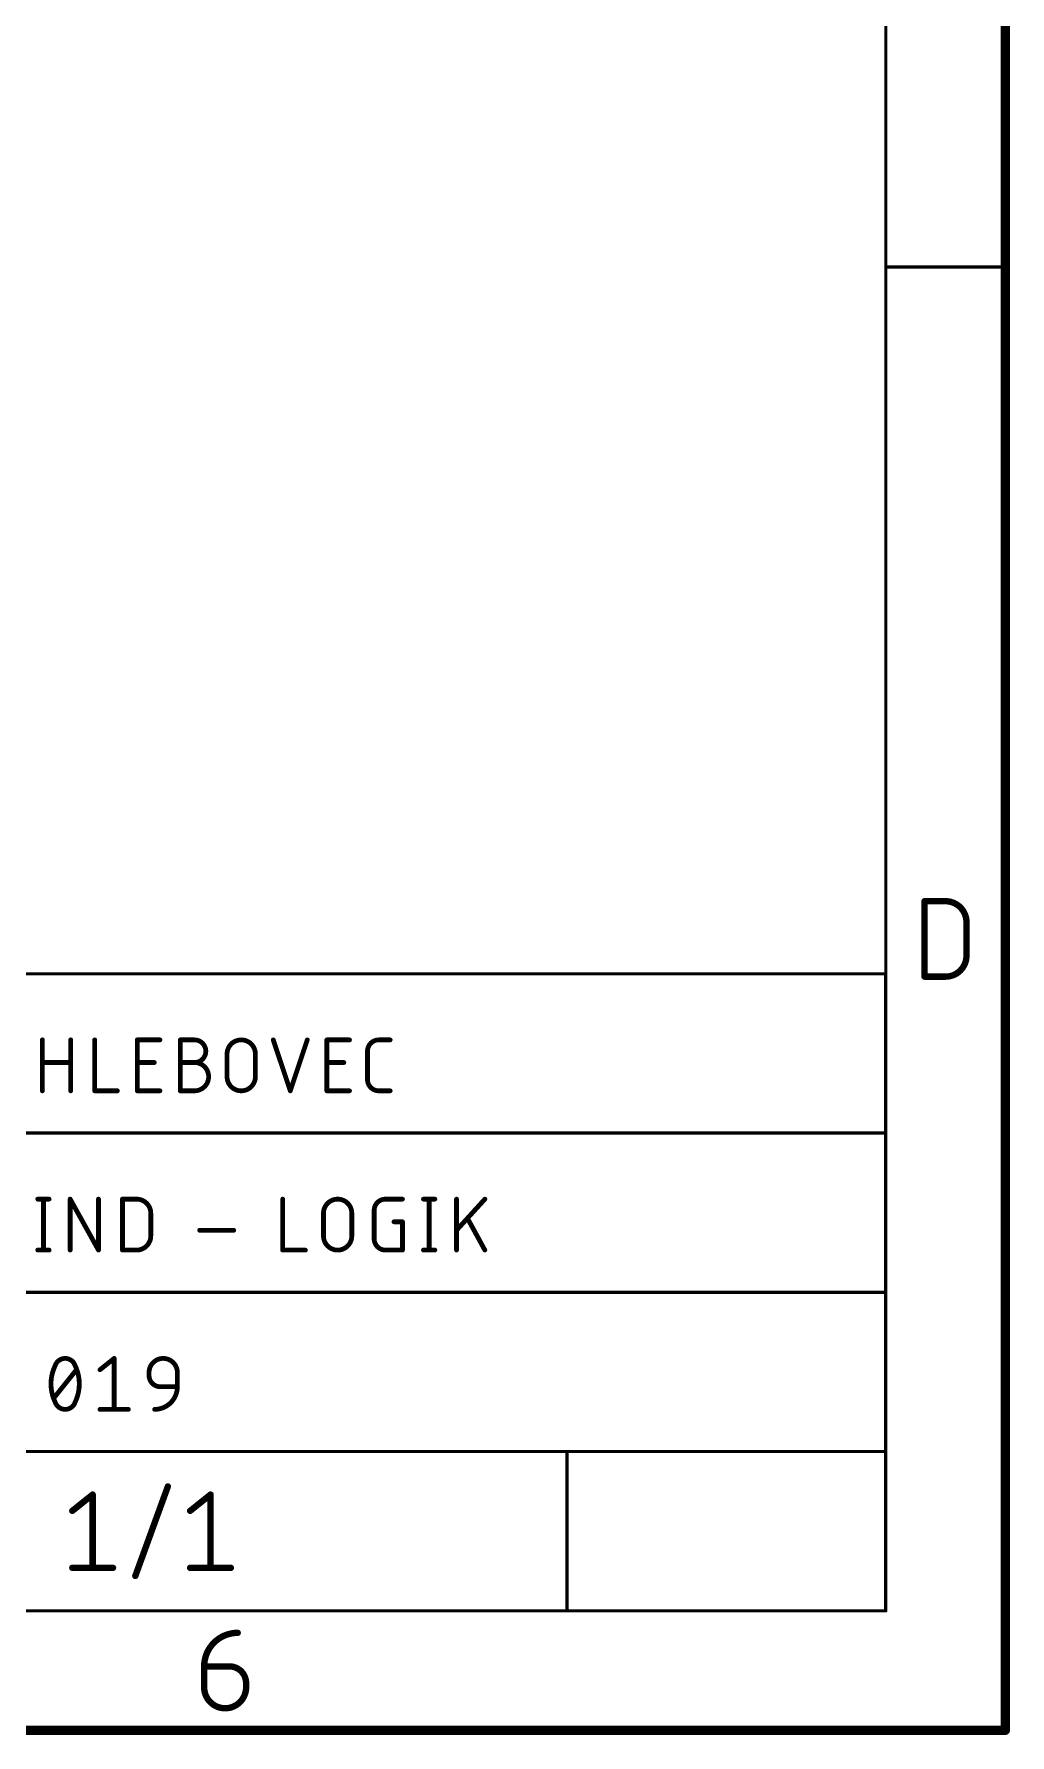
# Model space of a CAD drawing. Extents: x -56 to 205, y -3 to 177.
# Drawn here: x 173.5 to 204.6, y -2.7 to 51.6 of the extents above; entities that cross this region are included whole.
import ezdxf

# ---------------------------------------------------------------- set-up
doc = ezdxf.new("R2010")
doc.units = 0
doc.layers.add('94', color=14, linetype='CONTINUOUS')

msp = doc.modelspace()

# ---------------------------------------------------------------- linework, layer by layer
at = {"layer": '94'}
for points, const_width in [([(204.47, -2.54), (204.47, 176.53)], 0.3), ([(200.66, 1.27), (200.66, 172.72)], 0.1), ([(204.47, 44.1325), (200.66, 44.1325)], 0.1), ([(201.8964, 21.4978), (201.8964, 23.9047)], 0.2032), ([(201.8964, 23.9047), (202.565, 23.9047)], 0.2032), ([(203.2336, 23.2361), (203.2336, 22.1664)], 0.2032), ([(159.385, 21.59), (200.66, 21.59)], 0.1016), ([(200.66, 16.51), (200.66, 21.59)], 0.1016), ([(202.565, 21.4978), (201.8964, 21.4978)], 0.2032), ([(173.7726, 17.8562), (173.7726, 19.4818)], 0.1524), ([(174.6757, 19.4818), (174.6757, 17.8562)], 0.1524), ([(175.4429, 19.4818), (175.4429, 17.8562)], 0.1524), ([(176.7976, 17.8562), (176.7976, 19.4818)], 0.1524), ([(176.7976, 19.4818), (177.5201, 19.4818)], 0.1524), ([(178.1704, 17.8562), (178.1704, 19.4818)], 0.1524), ([(178.1704, 19.4818), (178.622, 19.4818)], 0.1524), ([(181.1332, 19.4818), (181.675, 17.8562)], 0.1524), ([(181.675, 17.8562), (182.2169, 19.4818)], 0.1524), ([(182.8417, 17.8562), (182.8417, 19.4818)], 0.1524), ([(182.8417, 19.4818), (183.5642, 19.4818)], 0.1524), ([(184.4986, 19.4818), (184.8598, 19.4818)], 0.1524), ([(179.6603, 18.3078), (179.6603, 19.0302)], 0.1524), ([(180.5635, 19.0302), (180.5635, 18.3078)], 0.1524), ([(184.1373, 18.2174), (184.1373, 19.1206)], 0.1524), ([(173.7726, 18.7593), (174.6757, 18.7593)], 0.1524), ([(176.7976, 18.7593), (177.3395, 18.7593)], 0.1524), ([(178.1704, 18.7593), (178.622, 18.7593)], 0.1524), ([(182.8417, 18.7593), (183.3835, 18.7593)], 0.1524), ([(175.4429, 17.8562), (176.1654, 17.8562)], 0.1524), ([(177.5201, 17.8562), (176.7976, 17.8562)], 0.1524), ([(178.622, 17.8562), (178.1704, 17.8562)], 0.1524), ([(183.5642, 17.8562), (182.8417, 17.8562)], 0.1524), ([(184.8598, 17.8562), (184.4986, 17.8562)], 0.1524), ([(159.385, 16.51), (200.66, 16.51)], 0.1016), ([(200.66, 11.43), (200.66, 16.51)], 0.1016), ([(173.6267, 14.4018), (173.9879, 14.4018)], 0.1524), ([(173.8073, 14.4018), (173.8073, 12.7762)], 0.1524), ([(174.6584, 12.7762), (174.6584, 14.4018)], 0.1524), ([(174.6584, 14.4018), (175.5615, 12.7762)], 0.1524), ([(175.5615, 12.7762), (175.5615, 14.4018)], 0.1524), ([(176.3257, 12.7762), (176.3257, 14.4018)], 0.1524), ([(176.3257, 14.4018), (176.7772, 14.4018)], 0.1524), ([(181.4349, 14.4018), (181.4349, 12.7762)], 0.1524), ([(184.3497, 13.1374), (184.3497, 14.0406)], 0.1524), ([(184.711, 14.4018), (185.2528, 14.4018)], 0.1524), ([(185.9232, 14.4018), (186.2845, 14.4018)], 0.1524), ([(186.1039, 14.4018), (186.1039, 12.7762)], 0.1524), ([(186.976, 12.7762), (186.976, 14.4018)], 0.1524), ([(187.8791, 14.4018), (186.976, 13.4084)], 0.1524), ([(177.2288, 13.9502), (177.2288, 13.2278)], 0.1524), ([(182.7345, 13.2278), (182.7345, 13.9502)], 0.1524), ([(183.6376, 13.9502), (183.6376, 13.2278)], 0.1524), ([(184.9819, 13.6793), (185.2528, 13.6793)], 0.1524), ([(185.2528, 13.6793), (185.2528, 12.7762)], 0.1524), ([(187.8791, 12.7762), (187.3373, 13.7696)], 0.1524), ([(178.7885, 13.4084), (179.8722, 13.4084)], 0.1524), ([(173.6267, 12.7762), (173.9879, 12.7762)], 0.1524), ([(176.7772, 12.7762), (176.3257, 12.7762)], 0.1524), ([(181.4349, 12.7762), (182.1574, 12.7762)], 0.1524), ([(185.2528, 12.7762), (184.711, 12.7762)], 0.1524), ([(185.9232, 12.7762), (186.2845, 12.7762)], 0.1524), ([(159.385, 11.43), (200.66, 11.43)], 0.1016), ([(200.66, 6.35), (200.66, 11.43)], 0.1016), ([(175.6101, 8.9606), (176.0617, 9.3218)], 0.1524), ([(176.0617, 9.3218), (176.0617, 7.6962)], 0.1524), ([(174.1373, 8.0574), (174.8598, 8.9606)], 0.1524), ([(177.1732, 8.7799), (177.1732, 8.8702)], 0.1524), ([(178.0763, 8.8702), (178.0763, 8.4187)], 0.1524), ([(178.0763, 8.4187), (177.5345, 8.4187)], 0.1524), ([(175.6101, 7.6962), (176.5132, 7.6962)], 0.1524), ([(190.5, 6.35), (159.385, 6.35)], 0.1016), ([(190.5, 1.27), (190.5, 6.35)], 0.1016), ([(190.5, 6.35), (200.66, 6.35)], 0.1016), ([(200.66, 1.27), (200.66, 6.35)], 0.1016), ([(174.7266, 4.4591), (175.3757, 4.9784)], 0.2032), ([(175.3757, 4.9784), (175.3757, 2.6416)], 0.2032), ([(176.7355, 2.382), (177.7741, 5.238)], 0.2032), ([(178.4848, 4.4591), (179.1339, 4.9784)], 0.2032), ([(179.1339, 4.9784), (179.1339, 2.6416)], 0.2032), ([(174.7266, 2.6416), (176.0248, 2.6416)], 0.2032), ([(178.4848, 2.6416), (179.783, 2.6416)], 0.2032), ([(-52.07, 1.27), (200.66, 1.27)], 0.1), ([(178.9306, -0.5013), (179.7329, -0.5013)], 0.2032), ([(178.9306, -1.1698), (178.9306, -0.5013)], 0.2032), ([(180.2677, -1.0361), (180.2677, -1.1698)], 0.2032), ([(-55.88, -2.54), (204.47, -2.54)], 0.3)]:
    msp.add_lwpolyline(points, dxfattribs=dict(at, const_width=const_width))
for points, const_width in [([(200.66, 44.1575, 1), (200.66, 44.1075)], 0.05), ([(204.47, 44.1075, 1), (204.47, 44.1575)], 0.05), ([(201.9472, 23.9047, 1), (201.8456, 23.9047)], 0.1016), ([(201.8964, 23.9554, 1), (201.8964, 23.8539)], 0.1016), ([(203.2336, 23.2361, 0.4142), (202.565, 23.9047)], 0.2032), ([(202.565, 23.9554, 1), (202.565, 23.8539)], 0.1016), ([(202.565, 23.8539, 1), (202.565, 23.9554)], 0.1016), ([(203.2844, 23.2361, 1), (203.1828, 23.2361)], 0.1016), ([(203.1828, 23.2361, 1), (203.2844, 23.2361)], 0.1016), ([(202.565, 21.4978, 0.4142), (203.2336, 22.1664)], 0.2032), ([(203.2844, 22.1664, 1), (203.1828, 22.1664)], 0.1016), ([(203.1828, 22.1664, 1), (203.2844, 22.1664)], 0.1016), ([(200.6854, 21.59, 1), (200.6346, 21.59)], 0.0508), ([(200.66, 21.5646, 1), (200.66, 21.6154)], 0.0508), ([(201.8964, 21.5486, 1), (201.8964, 21.4471)], 0.1016), ([(201.8456, 21.4978, 1), (201.9472, 21.4978)], 0.1016), ([(202.565, 21.5486, 1), (202.565, 21.4471)], 0.1016), ([(202.565, 21.4471, 1), (202.565, 21.5486)], 0.1016), ([(173.8107, 19.4818, 1), (173.7345, 19.4818)], 0.0762), ([(174.7138, 19.4818, 1), (174.6376, 19.4818)], 0.0762), ([(175.481, 19.4818, 1), (175.4048, 19.4818)], 0.0762), ([(176.8357, 19.4818, 1), (176.7595, 19.4818)], 0.0762), ([(176.7976, 19.5199, 1), (176.7976, 19.4437)], 0.0762), ([(177.5201, 19.4437, 1), (177.5201, 19.5199)], 0.0762), ([(178.2085, 19.4818, 1), (178.1323, 19.4818)], 0.0762), ([(178.1704, 19.5199, 1), (178.1704, 19.4437)], 0.0762), ([(178.622, 18.7593, 1), (178.622, 19.4818)], 0.1524), ([(178.622, 19.5199, 1), (178.622, 19.4437)], 0.0762), ([(178.622, 19.4437, 1), (178.622, 19.5199)], 0.0762), ([(180.5635, 19.0302, 1), (179.6603, 19.0302)], 0.1524), ([(181.1693, 19.4938, 1), (181.097, 19.4698)], 0.0762), ([(182.253, 19.4698, 1), (182.1807, 19.4938)], 0.0762), ([(182.8798, 19.4818, 1), (182.8036, 19.4818)], 0.0762), ([(182.8417, 19.5199, 1), (182.8417, 19.4437)], 0.0762), ([(183.5642, 19.4437, 1), (183.5642, 19.5199)], 0.0762), ([(184.4986, 19.4818, 0.4142), (184.1373, 19.1206)], 0.1524), ([(184.4986, 19.5199, 1), (184.4986, 19.4437)], 0.0762), ([(184.4986, 19.4437, 1), (184.4986, 19.5199)], 0.0762), ([(184.8598, 19.4437, 1), (184.8598, 19.5199)], 0.0762), ([(179.6984, 19.0302, 1), (179.6222, 19.0302)], 0.0762), ([(179.6222, 19.0302, 1), (179.6984, 19.0302)], 0.0762), ([(180.6016, 19.0302, 1), (180.5254, 19.0302)], 0.0762), ([(180.5254, 19.0302, 1), (180.6016, 19.0302)], 0.0762), ([(184.1754, 19.1206, 1), (184.0993, 19.1206)], 0.0762), ([(184.0993, 19.1206, 1), (184.1754, 19.1206)], 0.0762), ([(173.7726, 18.7974, 1), (173.7726, 18.7212)], 0.0762), ([(174.6757, 18.7212, 1), (174.6757, 18.7974)], 0.0762), ([(176.7976, 18.7974, 1), (176.7976, 18.7212)], 0.0762), ([(177.3395, 18.7212, 1), (177.3395, 18.7974)], 0.0762), ([(178.1704, 18.7974, 1), (178.1704, 18.7212)], 0.0762), ([(178.622, 17.8562, 1), (178.622, 18.7593)], 0.1524), ([(178.622, 18.7974, 1), (178.622, 18.7212)], 0.0762), ([(178.622, 18.7974, 1), (178.622, 18.7212)], 0.0762), ([(178.622, 18.7212, 1), (178.622, 18.7974)], 0.0762), ([(182.8417, 18.7974, 1), (182.8417, 18.7212)], 0.0762), ([(183.3835, 18.7212, 1), (183.3835, 18.7974)], 0.0762), ([(175.4429, 17.8943, 1), (175.4429, 17.8181)], 0.0762), ([(176.1654, 17.8181, 1), (176.1654, 17.8943)], 0.0762), ([(176.7976, 17.8943, 1), (176.7976, 17.8181)], 0.0762), ([(177.5201, 17.8181, 1), (177.5201, 17.8943)], 0.0762), ([(178.1704, 17.8943, 1), (178.1704, 17.8181)], 0.0762), ([(178.622, 17.8943, 1), (178.622, 17.8181)], 0.0762), ([(178.622, 17.8181, 1), (178.622, 17.8943)], 0.0762), ([(179.6603, 18.3078, 1), (180.5635, 18.3078)], 0.1524), ([(179.6984, 18.3078, 1), (179.6222, 18.3078)], 0.0762), ([(179.6222, 18.3078, 1), (179.6984, 18.3078)], 0.0762), ([(180.6016, 18.3078, 1), (180.5254, 18.3078)], 0.0762), ([(180.5254, 18.3078, 1), (180.6016, 18.3078)], 0.0762), ([(181.6389, 17.8682, 1), (181.7112, 17.8442)], 0.0762), ([(181.6389, 17.8442, 1), (181.7112, 17.8682)], 0.0762), ([(182.8417, 17.8943, 1), (182.8417, 17.8181)], 0.0762), ([(183.5642, 17.8181, 1), (183.5642, 17.8943)], 0.0762), ([(184.1373, 18.2174, 0.4142), (184.4986, 17.8562)], 0.1524), ([(184.1754, 18.2174, 1), (184.0993, 18.2174)], 0.0762), ([(184.0993, 18.2174, 1), (184.1754, 18.2174)], 0.0762), ([(184.4986, 17.8943, 1), (184.4986, 17.8181)], 0.0762), ([(184.4986, 17.8181, 1), (184.4986, 17.8943)], 0.0762), ([(184.8598, 17.8181, 1), (184.8598, 17.8943)], 0.0762), ([(173.7345, 17.8562, 1), (173.8107, 17.8562)], 0.0762), ([(174.6376, 17.8562, 1), (174.7138, 17.8562)], 0.0762), ([(175.4048, 17.8562, 1), (175.481, 17.8562)], 0.0762), ([(176.7595, 17.8562, 1), (176.8357, 17.8562)], 0.0762), ([(178.1323, 17.8562, 1), (178.2085, 17.8562)], 0.0762), ([(182.8036, 17.8562, 1), (182.8798, 17.8562)], 0.0762), ([(200.6854, 16.51, 1), (200.6346, 16.51)], 0.0508), ([(200.6346, 16.51, 1), (200.6854, 16.51)], 0.0508), ([(200.66, 16.4846, 1), (200.66, 16.5354)], 0.0508), ([(173.6267, 14.4399, 1), (173.6267, 14.3637)], 0.0762), ([(173.8454, 14.4018, 1), (173.7692, 14.4018)], 0.0762), ([(173.9879, 14.3637, 1), (173.9879, 14.4399)], 0.0762), ([(174.6965, 14.4018, 1), (174.6203, 14.4018)], 0.0762), ([(174.6917, 14.4203, 1), (174.6251, 14.3833)], 0.0762), ([(175.5996, 14.4018, 1), (175.5234, 14.4018)], 0.0762), ([(176.3638, 14.4018, 1), (176.2876, 14.4018)], 0.0762), ([(176.3257, 14.4399, 1), (176.3257, 14.3637)], 0.0762), ([(177.2288, 13.9502, 0.4142), (176.7772, 14.4018)], 0.1524), ([(176.7772, 14.4399, 1), (176.7772, 14.3637)], 0.0762), ([(176.7772, 14.3637, 1), (176.7772, 14.4399)], 0.0762), ([(181.473, 14.4018, 1), (181.3968, 14.4018)], 0.0762), ([(183.6376, 13.9502, 1), (182.7345, 13.9502)], 0.1524), ([(184.711, 14.4018, 0.4142), (184.3497, 14.0406)], 0.1524), ([(184.3878, 14.0406, 1), (184.3116, 14.0406)], 0.0762), ([(184.711, 14.4399, 1), (184.711, 14.3637)], 0.0762), ([(184.711, 14.3637, 1), (184.711, 14.4399)], 0.0762), ([(185.2528, 14.3637, 1), (185.2528, 14.4399)], 0.0762), ([(185.9232, 14.4399, 1), (185.9232, 14.3637)], 0.0762), ([(186.142, 14.4018, 1), (186.0658, 14.4018)], 0.0762), ([(186.2845, 14.3637, 1), (186.2845, 14.4399)], 0.0762), ([(187.0141, 14.4018, 1), (186.9379, 14.4018)], 0.0762), ([(187.9073, 14.3762, 1), (187.8509, 14.4274)], 0.0762), ([(177.2669, 13.9502, 1), (177.1907, 13.9502)], 0.0762), ([(177.1907, 13.9502, 1), (177.2669, 13.9502)], 0.0762), ([(182.7726, 13.9502, 1), (182.6964, 13.9502)], 0.0762), ([(182.6964, 13.9502, 1), (182.7726, 13.9502)], 0.0762), ([(183.6757, 13.9502, 1), (183.5995, 13.9502)], 0.0762), ([(183.5995, 13.9502, 1), (183.6757, 13.9502)], 0.0762), ([(184.3116, 14.0406, 1), (184.3878, 14.0406)], 0.0762), ([(184.9819, 13.7174, 1), (184.9819, 13.6412)], 0.0762), ([(185.2909, 13.6793, 1), (185.2147, 13.6793)], 0.0762), ([(185.2528, 13.6412, 1), (185.2528, 13.7174)], 0.0762), ([(187.3707, 13.7879, 1), (187.3038, 13.7514)], 0.0762), ([(176.7772, 12.7762, 0.4142), (177.2288, 13.2278)], 0.1524), ([(177.2669, 13.2278, 1), (177.1907, 13.2278)], 0.0762), ([(177.1907, 13.2278, 1), (177.2669, 13.2278)], 0.0762), ([(178.7885, 13.4465, 1), (178.7885, 13.3703)], 0.0762), ([(179.8722, 13.3703, 1), (179.8722, 13.4465)], 0.0762), ([(182.7345, 13.2278, 1), (183.6376, 13.2278)], 0.1524), ([(182.7726, 13.2278, 1), (182.6964, 13.2278)], 0.0762), ([(182.6964, 13.2278, 1), (182.7726, 13.2278)], 0.0762), ([(183.6757, 13.2278, 1), (183.5995, 13.2278)], 0.0762), ([(183.5995, 13.2278, 1), (183.6757, 13.2278)], 0.0762), ([(184.3497, 13.1374, 0.4142), (184.711, 12.7762)], 0.1524), ([(184.3878, 13.1374, 1), (184.3116, 13.1374)], 0.0762), ([(184.3116, 13.1374, 1), (184.3878, 13.1374)], 0.0762), ([(186.9478, 13.434, 1), (187.0042, 13.3827)], 0.0762), ([(173.6267, 12.8143, 1), (173.6267, 12.7381)], 0.0762), ([(173.7692, 12.7762, 1), (173.8454, 12.7762)], 0.0762), ([(173.9879, 12.7381, 1), (173.9879, 12.8143)], 0.0762), ([(174.6203, 12.7762, 1), (174.6965, 12.7762)], 0.0762), ([(175.5234, 12.7762, 1), (175.5996, 12.7762)], 0.0762), ([(175.5282, 12.7577, 1), (175.5948, 12.7947)], 0.0762), ([(176.3257, 12.8143, 1), (176.3257, 12.7381)], 0.0762), ([(176.2876, 12.7762, 1), (176.3638, 12.7762)], 0.0762), ([(176.7772, 12.8143, 1), (176.7772, 12.7381)], 0.0762), ([(176.7772, 12.7381, 1), (176.7772, 12.8143)], 0.0762), ([(181.4349, 12.8143, 1), (181.4349, 12.7381)], 0.0762), ([(181.3968, 12.7762, 1), (181.473, 12.7762)], 0.0762), ([(182.1574, 12.7381, 1), (182.1574, 12.8143)], 0.0762), ([(184.711, 12.8143, 1), (184.711, 12.7381)], 0.0762), ([(184.711, 12.7381, 1), (184.711, 12.8143)], 0.0762), ([(185.2147, 12.7762, 1), (185.2909, 12.7762)], 0.0762), ([(185.2528, 12.7381, 1), (185.2528, 12.8143)], 0.0762), ([(185.9232, 12.8143, 1), (185.9232, 12.7381)], 0.0762), ([(186.0658, 12.7762, 1), (186.142, 12.7762)], 0.0762), ([(186.2845, 12.7381, 1), (186.2845, 12.8143)], 0.0762), ([(186.9379, 12.7762, 1), (187.0141, 12.7762)], 0.0762), ([(187.8457, 12.758, 1), (187.9126, 12.7944)], 0.0762), ([(200.6854, 11.43, 1), (200.6346, 11.43)], 0.0508), ([(200.6346, 11.43, 1), (200.6854, 11.43)], 0.0508), ([(200.66, 11.4046, 1), (200.66, 11.4554)], 0.0508), ([(174.4985, 9.3218, 0.3205), (174.1825, 9.096)], 0.1524), ([(174.8146, 9.096, 0.3205), (174.4985, 9.3218)], 0.1524), ([(174.4985, 9.3599, 1), (174.4985, 9.2837)], 0.0762), ([(174.4985, 9.2837, 1), (174.4985, 9.3599)], 0.0762), ([(176.0998, 9.3218, 1), (176.0236, 9.3218)], 0.0762), ([(176.0855, 9.292, 1), (176.0379, 9.3516)], 0.0762), ([(178.0763, 8.8702, 1), (177.1732, 8.8702)], 0.1524), ([(174.1825, 9.096, 0.1139), (174.047, 8.509)], 0.1524), ([(174.1464, 9.1084, 1), (174.2185, 9.0837)], 0.0762), ([(174.2167, 9.0793, 1), (174.1482, 9.1127)], 0.0762), ([(174.9501, 8.509, 0.1139), (174.8146, 9.096)], 0.1524), ([(174.8489, 9.1127, 1), (174.7804, 9.0793)], 0.0762), ([(174.7786, 9.0837, 1), (174.8507, 9.1084)], 0.0762), ([(174.8895, 8.9368, 1), (174.83, 8.9844)], 0.0762), ([(175.5863, 8.9903, 1), (175.6339, 8.9308)], 0.0762), ([(177.2113, 8.8702, 1), (177.1351, 8.8702)], 0.0762), ([(177.1351, 8.8702, 1), (177.2113, 8.8702)], 0.0762), ([(177.1732, 8.7799, 0.4142), (177.5345, 8.4187)], 0.1524), ([(177.2113, 8.7799, 1), (177.1351, 8.7799)], 0.0762), ([(177.1351, 8.7799, 1), (177.2113, 8.7799)], 0.0762), ([(178.1144, 8.8702, 1), (178.0382, 8.8702)], 0.0762), ([(178.0382, 8.8702, 1), (178.1144, 8.8702)], 0.0762), ([(174.047, 8.509, 0.1139), (174.1825, 7.922)], 0.1524), ([(174.0851, 8.509, 1), (174.0089, 8.509)], 0.0762), ([(174.0089, 8.509, 1), (174.0851, 8.509)], 0.0762), ([(174.8146, 7.922, 0.1139), (174.9501, 8.509)], 0.1524), ([(174.9882, 8.509, 1), (174.912, 8.509)], 0.0762), ([(174.912, 8.509, 1), (174.9882, 8.509)], 0.0762), ([(177.3539, 7.6962, 0.4142), (178.0763, 8.4187)], 0.1524), ([(177.5345, 8.4568, 1), (177.5345, 8.3806)], 0.0762), ([(177.5345, 8.3806, 1), (177.5345, 8.4568)], 0.0762), ([(178.1144, 8.4187, 1), (178.0382, 8.4187)], 0.0762), ([(178.0382, 8.4187, 1), (178.1144, 8.4187)], 0.0762), ([(178.0763, 8.3806, 1), (178.0763, 8.4568)], 0.0762), ([(174.1075, 8.0812, 1), (174.167, 8.0336)], 0.0762), ([(174.2185, 7.9343, 1), (174.1464, 7.9096)], 0.0762), ([(174.1825, 7.922, 0.3205), (174.4985, 7.6962)], 0.1524), ([(174.1482, 7.9053, 1), (174.2167, 7.9387)], 0.0762), ([(174.4985, 7.6962, 0.3205), (174.8146, 7.922)], 0.1524), ([(174.4985, 7.7343, 1), (174.4985, 7.6581)], 0.0762), ([(174.4985, 7.6581, 1), (174.4985, 7.7343)], 0.0762), ([(174.7804, 7.9387, 1), (174.8489, 7.9053)], 0.0762), ([(174.8507, 7.9096, 1), (174.7786, 7.9343)], 0.0762), ([(175.6101, 7.7343, 1), (175.6101, 7.6581)], 0.0762), ([(176.0236, 7.6962, 1), (176.0998, 7.6962)], 0.0762), ([(176.5132, 7.6581, 1), (176.5132, 7.7343)], 0.0762), ([(177.3539, 7.7343, 1), (177.3539, 7.6581)], 0.0762), ([(190.5254, 6.35, 1), (190.4746, 6.35)], 0.0508), ([(190.5, 6.3754, 1), (190.5, 6.3246)], 0.0508), ([(190.5, 6.3246, 1), (190.5, 6.3754)], 0.0508), ([(200.6854, 6.35, 1), (200.6346, 6.35)], 0.0508), ([(200.6346, 6.35, 1), (200.6854, 6.35)], 0.0508), ([(200.66, 6.3246, 1), (200.66, 6.3754)], 0.0508), ([(175.4265, 4.9784, 1), (175.3249, 4.9784)], 0.1016), ([(175.4074, 4.9387, 1), (175.344, 5.0181)], 0.1016), ([(177.8218, 5.2207, 1), (177.7263, 5.2554)], 0.1016), ([(179.1847, 4.9784, 1), (179.0831, 4.9784)], 0.1016), ([(179.1656, 4.9387, 1), (179.1022, 5.0181)], 0.1016), ([(174.6949, 4.4988, 1), (174.7583, 4.4194)], 0.1016), ([(178.453, 4.4988, 1), (178.5165, 4.4194)], 0.1016), ([(174.7266, 2.6924, 1), (174.7266, 2.5908)], 0.1016), ([(176.0248, 2.5908, 1), (176.0248, 2.6924)], 0.1016), ([(178.4848, 2.6924, 1), (178.4848, 2.5908)], 0.1016), ([(179.783, 2.5908, 1), (179.783, 2.6924)], 0.1016), ([(175.3249, 2.6416, 1), (175.4265, 2.6416)], 0.1016), ([(176.6878, 2.3993, 1), (176.7833, 2.3646)], 0.1016), ([(179.0831, 2.6416, 1), (179.1847, 2.6416)], 0.1016), ([(190.4746, 1.27, 1), (190.5254, 1.27)], 0.0508), ([(200.6346, 1.27, 1), (200.6854, 1.27)], 0.0508), ([(200.635, 1.27, 1), (200.685, 1.27)], 0.05), ([(200.66, 1.245, 1), (200.66, 1.295)], 0.05), ([(180.0003, 0.5684, 0.4142), (178.9306, -0.5013)], 0.2032), ([(180.0003, 0.5176, 1), (180.0003, 0.6192)], 0.1016), ([(178.9306, -0.4505, 1), (178.9306, -0.5521)], 0.1016), ([(178.9814, -0.5013, 1), (178.8798, -0.5013)], 0.1016), ([(178.8798, -0.5013, 1), (178.9814, -0.5013)], 0.1016), ([(180.2677, -1.0361, 0.4142), (179.7329, -0.5013)], 0.2032), ([(179.7329, -0.4505, 1), (179.7329, -0.5521)], 0.1016), ([(179.7329, -0.5521, 1), (179.7329, -0.4505)], 0.1016), ([(178.9306, -1.1698, 1), (180.2677, -1.1698)], 0.2032), ([(178.9814, -1.1698, 1), (178.8798, -1.1698)], 0.1016), ([(180.3185, -1.0361, 1), (180.2169, -1.0361)], 0.1016), ([(180.2169, -1.0361, 1), (180.3185, -1.0361)], 0.1016), ([(180.3185, -1.1698, 1), (180.2169, -1.1698)], 0.1016), ([(178.8798, -1.1698, 1), (178.9814, -1.1698)], 0.1016), ([(180.2169, -1.1698, 1), (180.3185, -1.1698)], 0.1016), ([(204.395, -2.54, 1), (204.545, -2.54)], 0.15), ([(204.47, -2.615, 1), (204.47, -2.465)], 0.15)]:
    msp.add_lwpolyline(points, format="xyb", dxfattribs=dict(at, const_width=const_width))

doc.saveas('drawing.dxf')
